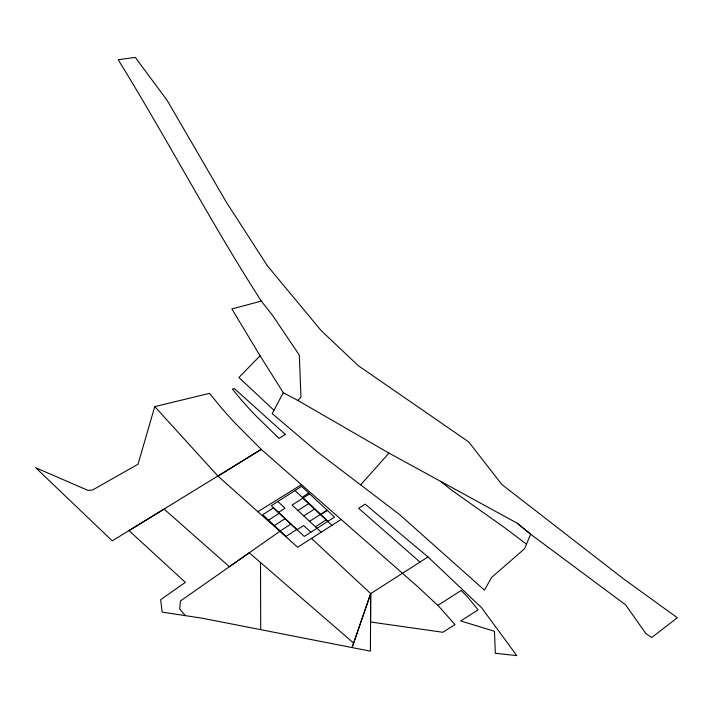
<?xml version="1.0" encoding="UTF-8"?>
<svg xmlns="http://www.w3.org/2000/svg" width="713" height="713" viewBox="0 0 713 713"><rect width="100%" height="100%" fill="white"/><g stroke="black" fill="none" stroke-linecap="round" stroke-linejoin="round"><path stroke-width="1.07" d="M154.748 406.606L218.018 476.132L261.225 449.377L235.54 423.575A382.462 271.849 25.5 0 1 220.861 407.212L209.533 393.362L154.748 406.606L138.046 464.208L92.868 489.849L88.234 490.508L35.65 467.683L112.253 540.855L261.225 449.377L417.337 586.318L438.709 606.237L455.01 624.561L442.853 632.279L370.555 622.003L370.698 593.608L311.483 538.404M279.835 531.337L229.381 566.719L164.115 509.118L129.008 530.606L185.344 582.361L160.657 599.669L162.145 612.128L202.225 618.198L370.412 651.156L370.698 593.608L352.079 647.547L370.698 593.608L427.996 556.942L481.525 607.645L516.8 655.612L495.348 653.304L494.457 631.272L460.705 620.943L478.102 609.865L467.844 597.236L461.168 590.489L437.8 605.399M283.284 392.694L272.197 413.602L317.018 451.659L399.601 514.572L484.439 590.132L491.631 577.414L524.572 548.734L530.659 534.233L517.228 523.217L388.95 453.103L297.874 400.465L283.284 392.694L260.067 355.787L231.877 308.943L261.297 301.091L272.268 314.977L299.317 355.101L300.975 397.096L297.874 400.465M360.725 484.787L388.95 453.103M260.067 355.787L238.917 377.498L273.979 410.251M278.471 512.38L285.022 508.191L277.856 501.506M308.738 493.057L302.178 497.246L295.004 490.562M268.543 520.107L279.264 513.262M309.62 493.886L303.185 497.986L320.654 514.269L327.08 510.16M274.362 525.526L285.084 518.69M297.945 510.481L308.658 503.636M280.182 530.953L290.904 524.117M303.765 515.909L314.478 509.064M309.585 521.328L320.297 514.492M297.089 529.741L303.649 525.552L310.823 532.237M327.356 510.419L320.797 514.608L327.971 521.292M315.404 526.755L326.117 519.911M341.126 519.483L297.642 547.236L218.018 476.132M257.856 511.702L301.439 484.644M526.488 544.179L504.635 527.656L451.097 489.795L440.491 481.293M517.21 523.217L530.659 534.233L625.559 604.811L645.818 633.5L651.7 637.511L677.35 617.752L623.376 578.724L501.943 484.599L468.699 441.917L358.265 365.653L321.082 330.511L267.384 265.797L226.146 201.841L167.288 100.595L135.301 57.388L118.198 59.705C167.35 139.329 210.665 222.394 261.297 301.091M427.996 556.942L365.154 504.144L358.639 508.298L419.966 562.085M353.612 643.073L249.247 552.78L180.425 601.023L179.703 609L185.273 615.622M331.946 525.338L302.838 498.209L292.125 505.054L321.224 532.183M260.503 562.512L260.708 629.552M301.563 486.373L271.296 505.695L304.264 536.426L334.531 517.103L301.563 486.373M273.435 507.834L262.723 514.679L286.002 536.381L296.724 529.536L273.435 507.834M285.378 434.431L278.988 438.379L254.149 414.084A358.586 254.88 25.5 0 1 237.866 395.76L232.358 389.004L234.479 388.683L285.378 434.431"/></g></svg>
